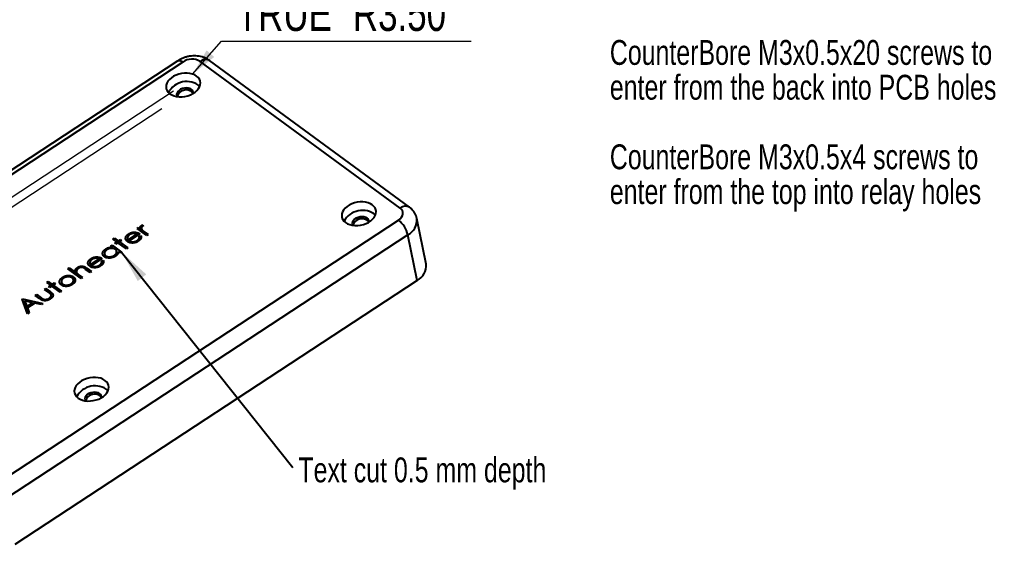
# Model space of a CAD drawing. Header units: millimetres. Extents: x 0 to 276, y 0 to 213.
# Drawn here: x 58 to 156.2, y 63 to 115.8 of the extents above; entities that cross this region are included whole.
import ezdxf

# ---------------------------------------------------------------- set-up
doc = ezdxf.new("R2010")
doc.units = ezdxf.units.MM
doc.styles.add('SLDTEXTSTYLE1', font='TXT', dxfattribs={"width": 0.75})
doc.dimstyles.new('SLDDIMSTYLE0', dxfattribs={"dimtxt": 3.5, "dimasz": 3.302, "dimexe": 0, "dimexo": 0.0625, "dimgap": 0.875, "dimtad": 1, "dimlfac": 2, "dimrnd": 1e-09, "dimzin": 4, "dimdsep": 46, "dimtxsty": 'SLDTEXTSTYLE1', "dimsah": 1, "dimcen": 0.09, "dimadec": 0, "dimazin": 1, "dimtfac": 1, "dimtmove": 0, "dimatfit": 0, "dimfxl": 1, "dimfrac": 2, "dimtolj": 1, "dimtzin": 12, "dimarcsym": 0})
doc.dimstyles.new('SLDDIMSTYLE3', dxfattribs={"dimtxt": 3.5, "dimasz": 3.302, "dimexe": 0, "dimexo": 0.0625, "dimgap": 0.875, "dimtad": 0, "dimtih": 1, "dimtoh": 1, "dimlfac": 2, "dimrnd": 1e-09, "dimzin": 4, "dimdsep": 46, "dimtxsty": 'SLDTEXTSTYLE1', "dimsah": 1, "dimcen": 0, "dimadec": 0, "dimazin": 1, "dimtfac": 1, "dimtofl": 0, "dimtmove": 0, "dimatfit": 3, "dimfxl": 1, "dimfrac": 2, "dimtolj": 1, "dimtzin": 12, "dimarcsym": 0})
doc.dimstyles.new('SLDDIMSTYLE4', dxfattribs={"dimtxt": 0.18, "dimasz": 3.302, "dimexe": 0, "dimexo": 0.0625, "dimgap": 0, "dimtad": 0, "dimtih": 1, "dimtoh": 1, "dimdec": 0, "dimrnd": 1e-09, "dimzin": 0, "dimdsep": 46, "dimtxsty": 'Standard', "dimsah": 1, "dimcen": 0.09, "dimadec": 0, "dimazin": 0, "dimtfac": 3.302, "dimtdec": 0, "dimtofl": 0, "dimtmove": 0, "dimatfit": 3, "dimfxl": 1, "dimfrac": 2, "dimtolj": 1, "dimtzin": 0, "dimarcsym": 0})

# ---------------------------------------------------------------- blocks, each defined once
blk = doc.blocks.new('SW_NOTE_0_3')
at = {"color": 0, "linetype": 'Continuous', "lineweight": 0, "char_height": 2.5, "attachment_point": 1, "style": 'SLDTEXTSTYLE1'}
for s, insert in [('CounterBore M3x0.5x20 screws to', (0, 3.223)), ('enter from the back into PCB holes', (0, -0.277)), ('CounterBore M3x0.5x4 screws to', (0, -7.277)), ('enter from the top into relay holes', (0, -10.777))]:
    blk.add_mtext(s, dxfattribs=dict(at, insert=insert))
blk = doc.blocks.new('_D_17')
at = {"color": 7, "linetype": 'Continuous', "lineweight": 0}
for p, q in [((75.405, 110.309), (78.301, 113.637)), ((78.301, 113.637), (103.412, 113.637))]:
    blk.add_line(p, q, dxfattribs=at)
at = {"color": 7, "linetype": 'Continuous', "lineweight": 18}
blk.add_solid([(75.405, 110.309), (77.575, 112.03), (76.809, 112.697)], dxfattribs=at)
at = {"color": 7, "linetype": 'Continuous', "lineweight": 18, "char_height": 3.5, "attachment_point": 1, "style": 'SLDTEXTSTYLE1'}
for s, insert in [('TRUE', (79.85, 118.149)), ('R3.50', (91.527, 118.149))]:
    blk.add_mtext(s, dxfattribs=dict(at, insert=insert))
blk = doc.blocks.new('_D_18')
at = {"color": 7, "linetype": 'Continuous', "lineweight": 0}
for p, q in [((50.064, 93.209), (46.648, 110.078)), ((73.479, 108.578), (47.616, 91.603)), ((72.308, 106.813), (47.795, 90.723)), ((50.242, 92.33), (50.064, 93.209)), ((50.242, 92.33), (51.185, 87.674))]:
    blk.add_line(p, q, dxfattribs=at)
at = {"color": 7, "linetype": 'Continuous', "lineweight": 18}
for points in [[(50.064, 93.209), (50.072, 95.731), (49.076, 95.529)], [(50.242, 92.33), (50.235, 89.808), (51.231, 90.01)]]:
    blk.add_solid(points, dxfattribs=at)
at = {"color": 7, "linetype": 'Continuous', "lineweight": 18, "insert": (50.628, 113.155), "char_height": 3.5, "attachment_point": 1, "rotation": 281.44912, "style": 'SLDTEXTSTYLE1'}
blk.add_mtext('2.40', dxfattribs=at)
blk = doc.blocks.new('SW_NOTE_0_7')
at = {"color": 0, "linetype": 'Continuous', "lineweight": 0, "insert": (0.54, 1.023), "char_height": 2.5, "attachment_point": 1, "style": 'SLDTEXTSTYLE1'}
blk.add_mtext('Text cut 0.5 mm depth', dxfattribs=at)

msp = doc.modelspace()

# ---------------------------------------------------------------- linework, layer by layer
at = {"color": 7, "linetype": 'Continuous', "lineweight": 25}
for p, q in [((73.9223, 111.6532), (33.4444, 85.0842)), ((74.4226, 111.5246), (33.9447, 84.9556)), ((96.2868, 96.825), (76.1605, 111.5893)), ((97.2118, 96.9165), (77.0854, 111.6808)), ((55.6193, 69.0556), (96.0972, 95.6246)), ((98.887, 91.19), (97.9589, 95.7722)), ((70.0803, 94.2417), (69.0133, 93.5413)), ((69.6431, 94.2769), (69.6181, 94.4003)), ((69.8272, 94.7763), (69.9737, 94.8724)), ((70.7851, 94.0736), (69.8272, 94.7763)), ((69.9737, 94.8724), (70.1147, 94.769)), ((70.0221, 94.6333), (69.9737, 94.8724)), ((70.1631, 94.5299), (70.1147, 94.769)), ((70.2819, 94.9074), (70.2478, 95.0757)), ((70.2523, 94.7808), (70.3275, 94.4093)), ((70.2834, 94.4417), (70.3141, 94.4758)), ((70.3641, 94.3824), (70.3071, 94.6642)), ((70.4082, 95.1354), (70.4296, 95.0078)), ((70.6097, 94.4059), (70.9316, 94.1698)), ((97.0569, 94.1403), (56.579, 67.5713)), ((67.3903, 93.714), (67.5368, 93.8101)), ((67.7768, 93.4304), (67.3903, 93.714)), ((67.5368, 93.8101), (67.9233, 93.5266)), ((67.5852, 93.571), (67.5368, 93.8101)), ((67.5676, 93.2931), (67.7768, 93.4304)), ((67.6852, 93.2068), (67.5676, 93.2931)), ((67.8945, 93.3442), (67.6852, 93.2068)), ((67.806, 93.2861), (67.7768, 93.4304)), ((68.7347, 92.7278), (67.8945, 93.3442)), ((67.9233, 93.5266), (68.1325, 93.6639)), ((67.9717, 93.2875), (67.9233, 93.5266)), ((68.2501, 93.5776), (68.0409, 93.4403)), ((68.0409, 93.4403), (68.8812, 92.8239)), ((68.0893, 93.2012), (68.0409, 93.4403)), ((68.1325, 93.6639), (68.2501, 93.5776)), ((68.1617, 93.5196), (68.1325, 93.6639)), ((68.685, 93.6715), (68.6617, 93.7864)), ((68.8542, 93.7688), (68.9246, 93.4214)), ((68.911, 93.6377), (69.8162, 94.2318)), ((68.9582, 93.4045), (68.911, 93.6377)), ((68.9826, 94.0591), (68.9493, 94.2234)), ((69.0499, 93.3603), (69.0133, 93.5413)), ((69.8281, 93.4357), (69.8013, 93.568)), ((69.8455, 94.0875), (69.8162, 94.2318)), ((70.0387, 94.0041), (70.2237, 94.0493)), ((70.1115, 93.6443), (70.0387, 94.0041)), ((70.244, 93.9489), (70.2237, 94.0493)), ((70.9316, 94.1698), (70.7851, 94.0736)), ((97.9849, 89.5581), (97.0569, 94.1403)), ((66.6834, 92.5483), (66.6498, 92.7141)), ((67.1491, 93.0184), (67.2956, 93.1146)), ((67.3264, 92.8884), (67.1491, 93.0184)), ((67.2956, 93.1146), (68.2535, 92.4119)), ((67.3674, 92.7602), (67.2956, 93.1146)), ((67.3522, 92.7608), (67.3264, 92.8884)), ((67.8272, 92.1534), (67.7609, 92.4804)), ((68.107, 92.3158), (67.9413, 92.4373)), ((68.2535, 92.4119), (68.107, 92.3158)), ((68.8812, 92.8239), (68.7347, 92.7278)), ((64.898, 91.1858), (64.8747, 91.3007)), ((65.124, 91.1519), (66.0292, 91.7461)), ((65.1956, 91.5734), (65.1623, 91.7377)), ((66.2933, 91.756), (65.2263, 91.0556)), ((65.8561, 91.7912), (65.8311, 91.9146)), ((66.0585, 91.6018), (66.0292, 91.7461)), ((66.2517, 91.5184), (66.4367, 91.5635)), ((66.3245, 91.1586), (66.2517, 91.5184)), ((66.457, 91.4632), (66.4367, 91.5635)), ((66.5397, 92.2235), (66.6059, 91.8967)), ((66.7023, 91.8487), (66.6643, 92.0363)), ((67.5514, 91.9395), (67.5243, 92.0734)), ((67.8026, 92.2745), (67.8732, 92.2227)), ((62.8501, 90.7339), (62.9965, 90.83)), ((64.1945, 89.7476), (62.8501, 90.7339)), ((62.9965, 90.83), (63.564, 90.4137)), ((63.045, 90.5909), (62.9965, 90.83)), ((63.6124, 90.1747), (63.564, 90.4137)), ((63.7187, 90.3964), (63.79, 90.0444)), ((63.8519, 90.6992), (63.82, 90.8566)), ((65.0942, 90.3382), (64.6436, 90.6687)), ((64.7514, 90.7932), (65.2406, 90.4343)), ((65.0672, 91.2831), (65.1376, 90.9357)), ((65.2406, 90.4343), (65.0942, 90.3382)), ((65.1712, 90.9188), (65.124, 91.1519)), ((65.2629, 90.8746), (65.2263, 91.0556)), ((66.0411, 90.95), (66.0143, 91.0823)), ((97.9849, 89.5581), (57.507, 62.9891)), ((60.7369, 89.3468), (60.8834, 89.4429)), ((61.1234, 89.0633), (60.7369, 89.3468)), ((60.8834, 89.4429), (61.2699, 89.1594)), ((60.9318, 89.2039), (60.8834, 89.4429)), ((62.0532, 89.2601), (62.0145, 89.4511)), ((62.2085, 89.3752), (62.2736, 89.0537)), ((62.344, 89.6993), (62.3103, 89.8657)), ((62.9501, 89.9047), (62.9212, 90.0473)), ((63.4759, 89.2868), (63.4088, 89.6181)), ((63.5366, 89.3549), (63.4253, 89.9048)), ((63.4536, 89.3972), (63.5366, 89.3549)), ((63.816, 90.0253), (63.7601, 90.3012)), ((63.9946, 90.0978), (64.3409, 89.8438)), ((64.3409, 89.8438), (64.1945, 89.7476)), ((60.4957, 88.6513), (60.6422, 88.7474)), ((60.94, 88.3254), (60.4957, 88.6513)), ((60.6422, 88.7474), (61.1085, 88.4053)), ((60.6906, 88.5083), (60.6422, 88.7474)), ((60.9142, 88.9259), (61.1234, 89.0633)), ((61.0318, 88.8396), (60.9142, 88.9259)), ((61.241, 88.977), (61.0318, 88.8396)), ((61.2199, 87.8554), (61.1085, 88.4053)), ((61.1526, 88.919), (61.1234, 89.0633)), ((62.0813, 88.3606), (61.241, 88.977)), ((61.2699, 89.1594), (61.4791, 89.2967)), ((61.3183, 88.9203), (61.2699, 89.1594)), ((61.5967, 89.2104), (61.3875, 89.0731)), ((61.3875, 89.0731), (62.2278, 88.4567)), ((61.4359, 88.834), (61.3875, 89.0731)), ((61.4791, 89.2967), (61.5967, 89.2104)), ((61.5083, 89.1524), (61.4791, 89.2967)), ((62.2278, 88.4567), (62.0813, 88.3606)), ((62.3759, 89.0033), (62.3381, 89.1901)), ((63.2107, 89.0902), (63.1835, 89.2242)), ((58.2598, 87.6742), (58.2807, 87.6879)), ((58.7964, 86.2045), (58.2598, 87.6742)), ((58.2807, 87.6879), (60.3447, 87.2207)), ((58.313, 87.5284), (58.2807, 87.6879)), ((58.6355, 86.9427), (58.5241, 87.4925)), ((58.5241, 87.4925), (58.7293, 86.9312)), ((59.3125, 87.314), (58.5241, 87.4925)), ((59.5751, 88.047), (59.7216, 88.1431)), ((60.0328, 87.7113), (59.5751, 88.047)), ((59.7216, 88.1431), (60.1659, 87.8172)), ((59.77, 87.9041), (59.7216, 88.1431)), ((60.4433, 87.5188), (60.4131, 87.6682)), ((60.9953, 87.6352), (60.968, 87.77)), ((61.226, 87.8014), (61.1681, 88.087)), ((61.2142, 87.8596), (61.2199, 87.8554)), ((58.4613, 87.1224), (58.6057, 87.0897)), ((58.6355, 86.9427), (58.8407, 86.3814)), ((58.7293, 86.9312), (59.3125, 87.314)), ((58.8407, 86.3814), (58.7293, 86.9312)), ((59.5241, 87.2661), (58.7843, 86.7805)), ((58.7843, 86.7805), (58.9563, 86.3094)), ((58.8887, 86.265), (58.7843, 86.7805)), ((58.8407, 86.3814), (58.8623, 86.3955)), ((59.3459, 87.1491), (59.3125, 87.314)), ((60.1855, 87.1162), (59.5241, 87.2661)), ((60.3447, 87.2207), (60.1855, 87.1162)), ((58.9563, 86.3094), (58.7964, 86.2045))]:
    msp.add_line(p, q, dxfattribs=at)
at = {"color": 8, "linetype": 'Continuous', "lineweight": 25}
for p, q in [((70.6581, 94.1668), (70.6097, 94.4059)), ((64.7999, 90.5541), (64.7514, 90.7932)), ((64.043, 89.8588), (63.9946, 90.0978)), ((60.21, 87.5992), (60.1659, 87.8172))]:
    msp.add_line(p, q, dxfattribs=at)
at = {"color": 8, "linetype": 'Continuous', "lineweight": 25, "flags": 128}
msp.add_lwpolyline([(73.9223, 111.6532), (73.9296, 111.6577), (74.0238, 111.6856), (74.1405, 111.6722), (74.2752, 111.6178), (74.4226, 111.5246)], dxfattribs=at)
at = {"color": 7, "linetype": 'Continuous', "lineweight": 25, "flags": 128}
for points in [[(75.8075, 110.1067), (75.6108, 110.2255), (75.3825, 110.3169), (75.1291, 110.3784), (74.8574, 110.4083), (74.5748, 110.4058), (74.289, 110.371), (74.0078, 110.3049), (73.7389, 110.2092), (73.4897, 110.0865), (73.2668, 109.9403), (73.0765, 109.7744), (72.9238, 109.5934), (72.813, 109.4023), (72.7471, 109.2062), (72.7279, 109.0105), (72.7558, 108.8206), (72.8302, 108.6416), (72.949, 108.4784), (73.109, 108.3355), (73.3058, 108.2167), (73.534, 108.1253), (73.7874, 108.0638), (74.0592, 108.0339), (74.3418, 108.0364), (74.6276, 108.0712), (74.9087, 108.1373), (75.1776, 108.233), (75.4269, 108.3557), (75.6497, 108.502), (75.8401, 108.6678), (75.9927, 108.8488), (76.1035, 109.0399), (76.1694, 109.236), (76.1887, 109.4317), (76.1607, 109.6216), (76.0863, 109.8006), (75.9675, 109.9638), (75.8075, 110.1067)], [(75.2918, 108.7715), (75.1468, 108.8514), (74.9721, 108.9017), (74.7779, 108.9194), (74.5755, 108.9035), (74.3767, 108.8549), (74.1929, 108.7765), (74.0349, 108.6728), (73.9119, 108.5498), (73.831, 108.4147), (73.7969, 108.2754), (73.8115, 108.1399), (73.849, 108.054)], [(75.4752, 108.3967), (75.4433, 108.4466), (75.3364, 108.5515)], [(93.4742, 97.1469), (93.2774, 97.2656), (93.0492, 97.357), (92.7958, 97.4185), (92.524, 97.4484), (92.2414, 97.4459), (91.9556, 97.4112), (91.6745, 97.345), (91.4056, 97.2493), (91.1563, 97.1266), (90.9335, 96.9804), (90.7431, 96.8145), (90.5905, 96.6335), (90.4797, 96.4424), (90.4137, 96.2463), (90.3945, 96.0506), (90.4225, 95.8607), (90.4969, 95.6817), (90.6157, 95.5185), (90.7756, 95.3756), (90.9724, 95.2568), (91.2006, 95.1654), (91.4541, 95.104), (91.7258, 95.074), (92.0084, 95.0765), (92.2942, 95.1113), (92.5754, 95.1774), (92.8442, 95.2731), (93.0935, 95.3958), (93.3164, 95.5421), (93.5067, 95.708), (93.6594, 95.8889), (93.7701, 96.0801), (93.8361, 96.2761), (93.8553, 96.4718), (93.8273, 96.6617), (93.753, 96.8407), (93.6341, 97.0039), (93.4742, 97.1469)], [(96.0972, 95.6246), (96.2703, 95.7589), (96.4071, 95.9099), (96.5022, 96.0717), (96.5519, 96.2382), (96.5545, 96.4029), (96.5097, 96.5596), (96.4193, 96.7021), (96.2868, 96.825)], [(92.9584, 95.8116), (92.8134, 95.8915), (92.6388, 95.9418), (92.4446, 95.9595), (92.2422, 95.9436), (92.0433, 95.895), (91.8595, 95.8166), (91.7015, 95.7129), (91.5785, 95.5899), (91.4976, 95.4549), (91.4635, 95.3155), (91.4782, 95.18), (91.5157, 95.0942)], [(93.1418, 95.4368), (93.1099, 95.4867), (93.003, 95.5917)], [(66.583, 79.4959), (66.3862, 79.6147), (66.158, 79.7061), (65.9045, 79.7676), (65.6328, 79.7975), (65.3502, 79.795), (65.0644, 79.7603), (64.7832, 79.6941), (64.5144, 79.5984), (64.2651, 79.4757), (64.0422, 79.3295), (63.8519, 79.1636), (63.6993, 78.9826), (63.5885, 78.7915), (63.5225, 78.5954), (63.5033, 78.3997), (63.5313, 78.2098), (63.6057, 78.0308), (63.7245, 77.8676), (63.8844, 77.7247), (64.0812, 77.6059), (64.3094, 77.5145), (64.5629, 77.453), (64.8346, 77.4231), (65.1172, 77.4256), (65.403, 77.4604), (65.6842, 77.5265), (65.953, 77.6222), (66.2023, 77.7449), (66.4251, 77.8912), (66.6155, 78.057), (66.7681, 78.238), (66.8789, 78.4292), (66.9449, 78.6252), (66.9641, 78.8209), (66.9361, 79.0108), (66.8617, 79.1898), (66.7429, 79.353), (66.583, 79.4959)], [(66.0672, 78.1607), (65.9222, 78.2406), (65.7475, 78.2909), (65.5534, 78.3086), (65.351, 78.2927), (65.1521, 78.2441), (64.9683, 78.1657), (64.8103, 78.062), (64.6873, 77.939), (64.6064, 77.804), (64.5723, 77.6646), (64.587, 77.5291), (64.6244, 77.4433)], [(66.2506, 77.7859), (66.2187, 77.8358), (66.1118, 77.9407)]]:
    msp.add_lwpolyline(points, dxfattribs=at)
at = {"color": 7, "linetype": 'Continuous', "lineweight": 25}
for centre, radius, start, end in [((75.3429, 110.1789), 1.6303, 59.900976, 124.365644), ((74.8178, 107.4457), 2.1123, 51.621527, 151.276731), ((74.7778, 107.7287), 0.9945, 55.832908, 160.173449), ((74.7542, 107.7597), 0.962, 41.461646, 161.436602), ((75.0698, 108.4308), 0.4067, 353.258767, 56.904327), ((92.4845, 94.4858), 2.1123, 51.621509, 151.276731), ((92.4445, 94.7688), 0.9945, 55.832908, 160.173449), ((92.4209, 94.7999), 0.962, 41.461435, 161.436813), ((92.7364, 95.4709), 0.4066, 353.258086, 56.905008), ((94.3783, 93.4608), 2.7634, 14.234162, 51.536517), ((97.2518, 91.0286), 1.6431, 296.498164, 5.638416), ((65.5933, 76.8349), 2.1123, 51.621596, 151.276666), ((65.5533, 77.1179), 0.9945, 55.832811, 160.173513), ((65.5297, 77.1489), 0.962, 41.461622, 161.436626), ((65.8452, 77.82), 0.4067, 353.258704, 56.904937)]:
    msp.add_arc(centre, radius, start, end, dxfattribs=at)
at = {"color": 8, "linetype": 'Continuous', "lineweight": 25}
for centre, radius, start, end in [((76.688, 110.9766), 0.8086, 60.564547, 130.728057), ((96.8143, 96.2125), 0.8083, 60.492916, 130.735374), ((96.3237, 95.6109), 1.6432, 296.499278, 5.627661)]:
    msp.add_arc(centre, radius, start, end, dxfattribs=at)
at = {"color": 7, "linetype": 'Continuous', "lineweight": 25}
for points, knots in [([(77.0854, 111.6808), (77.0235, 111.7233), (76.8819, 111.8205), (76.637, 111.9407), (76.3535, 112.0412), (76.0505, 112.1088), (75.733, 112.1425), (75.407, 112.1412), (75.0788, 112.1045), (74.7536, 112.033), (74.4371, 111.9263), (74.1578, 111.7989), (73.9933, 111.6971), (73.9223, 111.6532)], [0, 0, 0, 0, 0.0694736, 0.1589775, 0.2502305, 0.3437049, 0.4388265, 0.5349154, 0.6314953, 0.7285754, 0.826373, 0.9251167, 1, 1, 1, 1]), ([(97.9575, 95.7714), (97.9565, 95.7788), (97.9438, 95.8776), (97.8798, 96.0596), (97.7663, 96.3088), (97.6134, 96.5355), (97.4306, 96.7426), (97.2856, 96.8579), (97.2118, 96.9165)], [0, 0, 0, 0, 0.015881, 0.2138253, 0.4092004, 0.6034942, 0.7984324, 1, 1, 1, 1]), ([(68.9493, 94.2234), (68.9743, 94.2391), (69.0233, 94.2699), (69.1024, 94.309), (69.1833, 94.3417), (69.2663, 94.3675), (69.3516, 94.3865), (69.4391, 94.398), (69.5286, 94.4035), (69.5879, 94.4014), (69.6181, 94.4003)], [0, 0, 0, 0, 0.1320402, 0.2590328, 0.3818798, 0.5022584, 0.6227522, 0.7447426, 0.8701089, 1, 1, 1, 1]), ([(69.8162, 94.2318), (69.7953, 94.2398), (69.7549, 94.255), (69.6918, 94.2713), (69.6308, 94.2828), (69.57, 94.2875), (69.5088, 94.2867), (69.4462, 94.2803), (69.3818, 94.2689), (69.3165, 94.2522), (69.2513, 94.2316), (69.189, 94.2056), (69.129, 94.1764), (69.0927, 94.1536), (69.0745, 94.1421)], [0, 0, 0, 0, 0.0962297, 0.1852112, 0.2672255, 0.344117, 0.4196578, 0.4969452, 0.5766839, 0.6603047, 0.7454142, 0.8300588, 0.9144835, 1, 1, 1, 1]), ([(69.6181, 94.4003), (69.6397, 94.3988), (69.6828, 94.3958), (69.7454, 94.3857), (69.8062, 94.3722), (69.8649, 94.354), (69.922, 94.3322), (69.9772, 94.3062), (70.0302, 94.2759), (70.0634, 94.2532), (70.0803, 94.2417)], [0, 0, 0, 0, 0.11852184, 0.23625476, 0.35617443, 0.47724965, 0.60153987, 0.72961838, 0.86215827, 1, 1, 1, 1]), ([(70.1147, 94.769), (70.1124, 94.7857), (70.1079, 94.8177), (70.1091, 94.8646), (70.1168, 94.908), (70.1315, 94.9479), (70.1525, 94.9845), (70.1781, 95.0182), (70.21, 95.0489), (70.2352, 95.0668), (70.2478, 95.0757)], [0, 0, 0, 0, 0.1600778, 0.3061475, 0.4384168, 0.5613209, 0.6761098, 0.7860891, 0.8928295, 1, 1, 1, 1]), ([(70.2478, 95.0757), (70.2585, 95.0821), (70.2802, 95.0951), (70.3184, 95.1111), (70.3613, 95.1251), (70.3921, 95.1319), (70.4082, 95.1354)], [0, 0, 0, 0, 0.22529993, 0.46122268, 0.72029577, 1, 1, 1, 1]), ([(70.3377, 94.9712), (70.3264, 94.963), (70.3037, 94.9463), (70.2788, 94.9157), (70.2605, 94.8814), (70.2519, 94.8503), (70.2483, 94.8238), (70.2485, 94.8028), (70.2519, 94.7813), (70.2574, 94.759), (70.2659, 94.7361), (70.2769, 94.7125), (70.2906, 94.6884), (70.3015, 94.6724), (70.3071, 94.6642)], [0, 0, 0, 0, 0.0946607, 0.1913557, 0.295949, 0.4103854, 0.4719956, 0.5364826, 0.6031679, 0.674158, 0.7493631, 0.8283046, 0.9120507, 1, 1, 1, 1]), ([(70.3071, 94.6642), (70.3125, 94.6572), (70.3244, 94.6417), (70.3479, 94.6179), (70.3765, 94.5903), (70.4117, 94.5599), (70.4523, 94.5258), (70.4995, 94.4888), (70.5521, 94.4482), (70.5899, 94.4204), (70.6097, 94.4059)], [0, 0, 0, 0, 0.0708549, 0.1569381, 0.2586004, 0.3758909, 0.5081662, 0.6562378, 0.8201768, 1, 1, 1, 1]), ([(70.4296, 95.0078), (70.4201, 95.0051), (70.4019, 94.9998), (70.3767, 94.9911), (70.3553, 94.9817), (70.3433, 94.9746), (70.3377, 94.9712)], [0, 0, 0, 0, 0.2951388, 0.5602299, 0.7949834, 1, 1, 1, 1]), ([(68.6617, 93.7864), (68.6623, 93.8066), (68.6635, 93.8461), (68.676, 93.9053), (68.6986, 93.9629), (68.7298, 94.0188), (68.7713, 94.0729), (68.8209, 94.1255), (68.8808, 94.176), (68.9261, 94.2074), (68.9493, 94.2234)], [0, 0, 0, 0, 0.1288353, 0.2535893, 0.3746433, 0.49534, 0.6163248, 0.7397593, 0.8668423, 1, 1, 1, 1]), ([(68.8442, 93.4617), (68.83, 93.4728), (68.8018, 93.4949), (68.7648, 93.5306), (68.7338, 93.5685), (68.708, 93.6083), (68.6879, 93.65), (68.6732, 93.6937), (68.6643, 93.7393), (68.6626, 93.7706), (68.6617, 93.7864)], [0, 0, 0, 0, 0.1280448, 0.2537679, 0.3774284, 0.5005508, 0.6232959, 0.7465783, 0.8723475, 1, 1, 1, 1]), ([(68.8435, 93.4607), (68.8489, 93.4734), (68.8601, 93.4996), (68.8878, 93.521), (68.9022, 93.532)], [0, 0, 0, 0, 0.48145084, 1, 1, 1, 1]), ([(69.9372, 93.4937), (69.9139, 93.479), (69.8684, 93.4503), (69.7961, 93.4129), (69.723, 93.3813), (69.6491, 93.3557), (69.5741, 93.3363), (69.4982, 93.323), (69.4214, 93.3153), (69.3448, 93.3144), (69.2697, 93.3181), (69.1974, 93.3258), (69.1291, 93.3383), (69.064, 93.3543), (69.0032, 93.3749), (68.9459, 93.3994), (68.8927, 93.4285), (68.8605, 93.4506), (68.8442, 93.4617)], [0, 0, 0, 0, 0.0715766, 0.1396253, 0.2047909, 0.2681274, 0.3298044, 0.3912903, 0.4534207, 0.5165371, 0.5796149, 0.6411008, 0.7012742, 0.7609221, 0.8199368, 0.878923, 0.9389845, 1, 1, 1, 1]), ([(68.857, 93.8745), (68.8549, 93.8652), (68.8505, 93.8465), (68.8492, 93.8182), (68.8503, 93.7894), (68.8556, 93.76), (68.8645, 93.7301), (68.8763, 93.6996), (68.8918, 93.6685), (68.9045, 93.6481), (68.911, 93.6377)], [0, 0, 0, 0, 0.1099838, 0.2225805, 0.3384999, 0.4587086, 0.5855353, 0.7175177, 0.8546668, 1, 1, 1, 1]), ([(69.0745, 94.1421), (69.0601, 94.1323), (69.0317, 94.113), (68.9934, 94.0819), (68.9596, 94.0498), (68.9295, 94.0168), (68.9052, 93.9825), (68.8839, 93.9475), (68.8681, 93.9114), (68.8607, 93.8869), (68.857, 93.8745)], [0, 0, 0, 0, 0.1310875, 0.2591325, 0.3841487, 0.5069086, 0.6291107, 0.7506776, 0.8740432, 1, 1, 1, 1]), ([(69.0133, 93.5413), (69.0266, 93.5325), (69.0528, 93.5152), (69.0957, 93.4929), (69.1407, 93.4743), (69.1879, 93.4599), (69.2369, 93.4491), (69.2878, 93.4417), (69.341, 93.4386), (69.3955, 93.4386), (69.4504, 93.4429), (69.5045, 93.45), (69.5574, 93.461), (69.609, 93.4753), (69.6593, 93.4932), (69.7081, 93.5149), (69.7561, 93.5395), (69.7861, 93.5584), (69.8013, 93.568)], [0, 0, 0, 0, 0.06840035, 0.13450652, 0.1984367, 0.26081346, 0.32210344, 0.38332553, 0.44495559, 0.50771491, 0.5701565, 0.63112293, 0.69128781, 0.75088784, 0.81100601, 0.87230148, 0.93498914, 1, 1, 1, 1]), ([(69.8013, 93.568), (69.8157, 93.5778), (69.8442, 93.5971), (69.8831, 93.6288), (69.9187, 93.6619), (69.9506, 93.6964), (69.9785, 93.7312), (70.0011, 93.7659), (70.0197, 93.7998), (70.0333, 93.834), (70.0421, 93.8704), (70.0446, 93.9106), (70.0449, 93.956), (70.0408, 93.9874), (70.0387, 94.0041)], [0, 0, 0, 0, 0.0825803, 0.1638551, 0.2462261, 0.3282812, 0.4085772, 0.4857051, 0.5596472, 0.6307363, 0.705763, 0.7920952, 0.8898124, 1, 1, 1, 1]), ([(70.2237, 94.0493), (70.2281, 94.0316), (70.2366, 93.9973), (70.2415, 93.9456), (70.2405, 93.8957), (70.2319, 93.8473), (70.2167, 93.8002), (70.1955, 93.7541), (70.1687, 93.7087), (70.1361, 93.664), (70.0966, 93.6202), (70.0502, 93.5771), (69.9971, 93.5344), (69.9575, 93.5075), (69.9372, 93.4937)], [0, 0, 0, 0, 0.0933645, 0.1816503, 0.2658589, 0.3459889, 0.4242295, 0.5019318, 0.5800162, 0.6584631, 0.7386873, 0.8219044, 0.908806, 1, 1, 1, 1]), ([(66.5166, 91.9412), (66.5005, 91.9538), (66.4687, 91.9787), (66.4289, 92.0198), (66.3967, 92.0635), (66.3724, 92.1097), (66.3554, 92.1582), (66.3467, 92.2092), (66.3446, 92.2625), (66.3511, 92.3176), (66.364, 92.3729), (66.384, 92.4272), (66.411, 92.4797), (66.4451, 92.5304), (66.4856, 92.5794), (66.5335, 92.6265), (66.5884, 92.6717), (66.6291, 92.6998), (66.6498, 92.7141)], [0, 0, 0, 0, 0.0637815, 0.1260925, 0.1869244, 0.2476009, 0.3080369, 0.3693493, 0.4322575, 0.4970221, 0.5618492, 0.6248895, 0.6869963, 0.7480514, 0.8095616, 0.8716168, 0.9348787, 1, 1, 1, 1]), ([(66.7694, 92.629), (66.7486, 92.6145), (66.7076, 92.5859), (66.6549, 92.5383), (66.6113, 92.4878), (66.5763, 92.4351), (66.5508, 92.3808), (66.5365, 92.326), (66.5319, 92.2712), (66.5396, 92.2175), (66.5552, 92.1656), (66.5823, 92.1178), (66.6172, 92.0737), (66.6486, 92.0488), (66.6643, 92.0363)], [0, 0, 0, 0, 0.0859245, 0.1696013, 0.2524872, 0.33626, 0.4195239, 0.5020591, 0.5848016, 0.6696328, 0.7541735, 0.8366507, 0.9180059, 1, 1, 1, 1]), ([(66.6498, 92.7141), (66.6747, 92.7296), (66.7235, 92.7602), (66.8022, 92.7996), (66.8831, 92.8322), (66.9663, 92.8586), (67.0523, 92.8779), (67.1413, 92.889), (67.2336, 92.8933), (67.2949, 92.8901), (67.3264, 92.8884)], [0, 0, 0, 0, 0.1298495, 0.2546288, 0.3765383, 0.4957674, 0.6152983, 0.738131, 0.8652094, 1, 1, 1, 1]), ([(67.6302, 92.6656), (67.6165, 92.675), (67.5896, 92.6935), (67.5446, 92.7172), (67.4973, 92.737), (67.4472, 92.7528), (67.3942, 92.7641), (67.3387, 92.7716), (67.2804, 92.7748), (67.2204, 92.7743), (67.1595, 92.7695), (67.0994, 92.7611), (67.0405, 92.7487), (66.9833, 92.7322), (66.9271, 92.7125), (66.8728, 92.6882), (66.8194, 92.6609), (66.7862, 92.6398), (66.7694, 92.629)], [0, 0, 0, 0, 0.0656289, 0.1291785, 0.1912045, 0.2518941, 0.3124842, 0.3734667, 0.4351192, 0.4984087, 0.5617578, 0.6241942, 0.6851039, 0.7461157, 0.8076259, 0.8699763, 0.9339559, 1, 1, 1, 1]), ([(67.5243, 92.0734), (67.5449, 92.0878), (67.5857, 92.1163), (67.6383, 92.1641), (67.6833, 92.2152), (67.7193, 92.2691), (67.7463, 92.3241), (67.7629, 92.3789), (67.7677, 92.4326), (67.7619, 92.4849), (67.7451, 92.535), (67.7173, 92.5822), (67.6794, 92.6264), (67.6468, 92.6523), (67.6302, 92.6656)], [0, 0, 0, 0, 0.0847904, 0.1682108, 0.2525026, 0.3381782, 0.4230292, 0.5054709, 0.5863725, 0.6673211, 0.7486731, 0.8304764, 0.913468, 1, 1, 1, 1]), ([(67.9413, 92.4373), (67.9398, 92.4155), (67.9369, 92.3728), (67.9212, 92.3096), (67.8962, 92.249), (67.8616, 92.1909), (67.8179, 92.1355), (67.7656, 92.0824), (67.7058, 92.0309), (67.66, 91.9996), (67.6367, 91.9837)], [0, 0, 0, 0, 0.13428692, 0.26206262, 0.38575378, 0.50663815, 0.62676354, 0.74816643, 0.87238107, 1, 1, 1, 1]), ([(64.8747, 91.3007), (64.8753, 91.3208), (64.8765, 91.3604), (64.889, 91.4196), (64.9116, 91.4772), (64.9428, 91.5331), (64.9843, 91.5871), (65.0339, 91.6397), (65.0938, 91.6903), (65.1391, 91.7217), (65.1623, 91.7377)], [0, 0, 0, 0, 0.12883525, 0.25358933, 0.37464326, 0.49534004, 0.61632477, 0.73975934, 0.86684232, 1, 1, 1, 1]), ([(65.0572, 90.976), (65.043, 90.9871), (65.0148, 91.0091), (64.9778, 91.0449), (64.9468, 91.0828), (64.921, 91.1226), (64.9009, 91.1643), (64.8862, 91.208), (64.8773, 91.2536), (64.8756, 91.2849), (64.8747, 91.3007)], [0, 0, 0, 0, 0.1280448, 0.2537679, 0.3774284, 0.5005508, 0.6232959, 0.7465783, 0.8723475, 1, 1, 1, 1]), ([(65.07, 91.3888), (65.0679, 91.3795), (65.0635, 91.3608), (65.0622, 91.3325), (65.0633, 91.3037), (65.0686, 91.2743), (65.0775, 91.2444), (65.0893, 91.2139), (65.1048, 91.1828), (65.1175, 91.1624), (65.124, 91.1519)], [0, 0, 0, 0, 0.1099838, 0.2225805, 0.3384999, 0.4587086, 0.5855353, 0.7175177, 0.8546668, 1, 1, 1, 1]), ([(65.2875, 91.6563), (65.2731, 91.6466), (65.2447, 91.6273), (65.2064, 91.5962), (65.1726, 91.564), (65.1425, 91.5311), (65.1182, 91.4968), (65.0969, 91.4618), (65.0811, 91.4256), (65.0737, 91.4011), (65.07, 91.3888)], [0, 0, 0, 0, 0.13108753, 0.25913249, 0.38414874, 0.50690865, 0.62911066, 0.75067758, 0.87404321, 1, 1, 1, 1]), ([(65.1623, 91.7377), (65.1873, 91.7534), (65.2363, 91.7841), (65.3154, 91.8233), (65.3963, 91.856), (65.4793, 91.8818), (65.5646, 91.9008), (65.6521, 91.9123), (65.7416, 91.9178), (65.8009, 91.9157), (65.8311, 91.9146)], [0, 0, 0, 0, 0.1320402, 0.2590328, 0.3818798, 0.5022584, 0.6227522, 0.7447426, 0.8701089, 1, 1, 1, 1]), ([(66.0292, 91.7461), (66.0083, 91.7541), (65.9679, 91.7693), (65.9048, 91.7856), (65.8438, 91.7971), (65.783, 91.8018), (65.7218, 91.8009), (65.6592, 91.7946), (65.5948, 91.7832), (65.5295, 91.7665), (65.4643, 91.7459), (65.402, 91.7199), (65.342, 91.6907), (65.3057, 91.6679), (65.2875, 91.6563)], [0, 0, 0, 0, 0.0962297, 0.1852112, 0.2672255, 0.344117, 0.4196578, 0.4969452, 0.5766839, 0.6603047, 0.7454142, 0.8300588, 0.9144835, 1, 1, 1, 1]), ([(65.8311, 91.9146), (65.8527, 91.9131), (65.8958, 91.9101), (65.9584, 91.9), (66.0192, 91.8865), (66.0779, 91.8683), (66.135, 91.8465), (66.1902, 91.8205), (66.2432, 91.7901), (66.2764, 91.7675), (66.2933, 91.756)], [0, 0, 0, 0, 0.1185218, 0.2362548, 0.3561744, 0.4772497, 0.6015399, 0.7296184, 0.8621583, 1, 1, 1, 1]), ([(66.0143, 91.0823), (66.0287, 91.092), (66.0572, 91.1114), (66.0961, 91.1431), (66.1317, 91.1762), (66.1636, 91.2106), (66.1915, 91.2455), (66.2141, 91.2802), (66.2327, 91.3141), (66.2463, 91.3483), (66.2551, 91.3847), (66.2576, 91.4249), (66.2579, 91.4703), (66.2538, 91.5017), (66.2517, 91.5184)], [0, 0, 0, 0, 0.0825803, 0.1638551, 0.2462261, 0.3282812, 0.4085772, 0.4857051, 0.5596472, 0.6307363, 0.705763, 0.7920952, 0.8898124, 1, 1, 1, 1]), ([(66.4367, 91.5635), (66.4411, 91.5459), (66.4496, 91.5116), (66.4545, 91.4598), (66.4535, 91.41), (66.4449, 91.3616), (66.4297, 91.3145), (66.4085, 91.2684), (66.3817, 91.223), (66.3491, 91.1783), (66.3096, 91.1345), (66.2632, 91.0914), (66.2101, 91.0487), (66.1705, 91.0218), (66.1502, 91.008)], [0, 0, 0, 0, 0.0933645, 0.1816503, 0.2658589, 0.3459889, 0.4242295, 0.5019318, 0.5800162, 0.6584631, 0.7386873, 0.8219044, 0.908806, 1, 1, 1, 1]), ([(67.6367, 91.9837), (67.6152, 91.9702), (67.5728, 91.9436), (67.5046, 91.9087), (67.4346, 91.8784), (67.3623, 91.8528), (67.2877, 91.8326), (67.2111, 91.8172), (67.1322, 91.8065), (67.052, 91.8011), (66.9726, 91.8001), (66.896, 91.8046), (66.823, 91.8143), (66.7536, 91.8291), (66.6881, 91.8492), (66.6268, 91.8748), (66.5688, 91.9052), (66.5341, 91.9291), (66.5166, 91.9412)], [0, 0, 0, 0, 0.0646273, 0.1274478, 0.1890254, 0.2499582, 0.3107034, 0.3720845, 0.4347017, 0.4993454, 0.5639683, 0.6265194, 0.6880742, 0.7492654, 0.8103092, 0.8718867, 0.9350386, 1, 1, 1, 1]), ([(66.539, 91.9355), (66.547, 91.9605), (66.5557, 91.9872), (66.5811, 92.0088), (66.5829, 92.0102)], [0, 0, 0, 0, 0.9307223, 1, 1, 1, 1]), ([(66.6643, 92.0363), (66.6815, 92.0249), (66.7159, 92.0022), (66.7766, 91.9748), (66.845, 91.9544), (66.9188, 91.9399), (66.9965, 91.932), (67.0761, 91.9314), (67.1563, 91.9385), (67.2364, 91.953), (67.3147, 91.9736), (67.3893, 92.001), (67.4601, 92.0338), (67.5029, 92.0602), (67.5243, 92.0734)], [0, 0, 0, 0, 0.0815962, 0.1628726, 0.2456513, 0.3309819, 0.4164303, 0.4998371, 0.5829991, 0.6671158, 0.751277, 0.8333412, 0.9162495, 1, 1, 1, 1]), ([(63.564, 90.4137), (63.564, 90.4356), (63.5639, 90.4782), (63.5747, 90.5414), (63.5935, 90.6017), (63.6218, 90.6589), (63.6583, 90.7131), (63.7033, 90.7644), (63.7571, 90.8128), (63.7989, 90.8419), (63.82, 90.8566)], [0, 0, 0, 0, 0.140715, 0.2735446, 0.4007014, 0.5225645, 0.6415364, 0.7593837, 0.8784119, 1, 1, 1, 1]), ([(63.9118, 90.7534), (63.9002, 90.7455), (63.8773, 90.73), (63.8462, 90.7047), (63.8185, 90.6784), (63.7935, 90.6511), (63.7727, 90.6227), (63.7541, 90.5933), (63.7396, 90.5629), (63.7279, 90.5316), (63.7199, 90.5003), (63.7148, 90.4694), (63.7137, 90.4394), (63.7157, 90.4101), (63.7216, 90.3817), (63.7308, 90.3539), (63.7433, 90.3269), (63.7545, 90.3098), (63.7601, 90.3012)], [0, 0, 0, 0, 0.06402, 0.1266939, 0.1890844, 0.2503626, 0.3125165, 0.3742426, 0.4378502, 0.5026573, 0.5677454, 0.6305759, 0.6927721, 0.7542675, 0.8151206, 0.8760514, 0.9379818, 1, 1, 1, 1]), ([(63.82, 90.8566), (63.8427, 90.8706), (63.8872, 90.898), (63.9602, 90.9319), (64.0364, 90.9578), (64.1145, 90.9764), (64.1929, 90.9869), (64.27, 90.99), (64.3447, 90.9844), (64.4052, 90.9734), (64.4533, 90.9599), (64.491, 90.946), (64.5304, 90.9288), (64.5718, 90.9086), (64.6142, 90.8843), (64.6587, 90.8571), (64.7053, 90.8268), (64.7357, 90.8046), (64.7514, 90.7932)], [0, 0, 0, 0, 0.0772235, 0.151145, 0.223439, 0.2958135, 0.3672315, 0.4368309, 0.5067287, 0.5778914, 0.6159369, 0.6580704, 0.7037953, 0.7540962, 0.8089919, 0.8679218, 0.9317063, 1, 1, 1, 1]), ([(64.4086, 90.8174), (64.3884, 90.8248), (64.3496, 90.8391), (64.287, 90.8519), (64.2242, 90.8567), (64.1609, 90.8526), (64.0974, 90.8404), (64.0345, 90.8192), (63.9711, 90.7904), (63.9322, 90.7661), (63.9118, 90.7534)], [0, 0, 0, 0, 0.13626221, 0.26196331, 0.3796511, 0.49439651, 0.60988778, 0.73063394, 0.85920757, 1, 1, 1, 1]), ([(64.6436, 90.6687), (64.6304, 90.6782), (64.6053, 90.6964), (64.5691, 90.7222), (64.5354, 90.7452), (64.5044, 90.7651), (64.4767, 90.7825), (64.4516, 90.7968), (64.4294, 90.8083), (64.4151, 90.8146), (64.4086, 90.8174)], [0, 0, 0, 0, 0.1788666, 0.3421413, 0.489871, 0.6233121, 0.7400556, 0.841468, 0.9289011, 1, 1, 1, 1]), ([(65.0565, 90.975), (65.0619, 90.9876), (65.0731, 91.0139), (65.1008, 91.0352), (65.1152, 91.0463)], [0, 0, 0, 0, 0.48148077, 1, 1, 1, 1]), ([(66.1502, 91.008), (66.1269, 90.9933), (66.0814, 90.9646), (66.0091, 90.9271), (65.936, 90.8956), (65.8621, 90.87), (65.7871, 90.8506), (65.7112, 90.8372), (65.6344, 90.8296), (65.5578, 90.8287), (65.4827, 90.8324), (65.4104, 90.8401), (65.3421, 90.8526), (65.277, 90.8686), (65.2162, 90.8892), (65.1589, 90.9137), (65.1057, 90.9428), (65.0735, 90.9649), (65.0572, 90.976)], [0, 0, 0, 0, 0.0715766, 0.1396253, 0.2047909, 0.2681274, 0.3298044, 0.3912903, 0.4534207, 0.5165371, 0.5796149, 0.6411008, 0.7012742, 0.7609221, 0.8199368, 0.878923, 0.9389845, 1, 1, 1, 1]), ([(65.2263, 91.0556), (65.2396, 91.0468), (65.2658, 91.0295), (65.3087, 91.0072), (65.3537, 90.9886), (65.4009, 90.9741), (65.4499, 90.9634), (65.5008, 90.956), (65.554, 90.9529), (65.6085, 90.9529), (65.6634, 90.9572), (65.7175, 90.9643), (65.7704, 90.9752), (65.822, 90.9896), (65.8723, 91.0075), (65.9211, 91.0292), (65.9691, 91.0538), (65.9991, 91.0727), (66.0143, 91.0823)], [0, 0, 0, 0, 0.06840035, 0.13450652, 0.1984367, 0.26081346, 0.32210344, 0.38332553, 0.44495559, 0.50771491, 0.5701565, 0.63112293, 0.69128781, 0.75088784, 0.81100601, 0.87230148, 0.93498914, 1, 1, 1, 1]), ([(62.1908, 89.0945), (62.1753, 89.1066), (62.1446, 89.1306), (62.1054, 89.1699), (62.073, 89.2115), (62.0476, 89.2552), (62.0289, 89.301), (62.0168, 89.349), (62.0117, 89.3993), (62.0135, 89.4337), (62.0145, 89.4511)], [0, 0, 0, 0, 0.1289191, 0.2552377, 0.3786786, 0.5010879, 0.6227137, 0.7462408, 0.871589, 1, 1, 1, 1]), ([(62.0145, 89.4511), (62.0169, 89.4703), (62.0216, 89.5082), (62.0396, 89.5646), (62.0645, 89.6192), (62.0977, 89.6723), (62.139, 89.7235), (62.1885, 89.7731), (62.245, 89.8212), (62.2883, 89.8507), (62.3103, 89.8657)], [0, 0, 0, 0, 0.1284939, 0.2527059, 0.3748086, 0.4958505, 0.6179213, 0.7412949, 0.8687041, 1, 1, 1, 1]), ([(62.4273, 89.779), (62.4118, 89.7683), (62.3813, 89.7473), (62.3407, 89.7131), (62.3051, 89.6778), (62.2746, 89.6408), (62.2496, 89.6024), (62.2297, 89.5626), (62.2154, 89.5214), (62.2063, 89.4793), (62.2019, 89.4372), (62.2041, 89.3964), (62.2118, 89.3574), (62.2248, 89.3201), (62.2448, 89.2848), (62.2701, 89.2512), (62.3009, 89.2192), (62.3255, 89.1999), (62.3381, 89.1901)], [0, 0, 0, 0, 0.0638493, 0.1260504, 0.1871755, 0.2474127, 0.3083967, 0.3697996, 0.4322567, 0.4973171, 0.5623775, 0.6255369, 0.6873151, 0.7482991, 0.8097808, 0.8717606, 0.9348327, 1, 1, 1, 1]), ([(62.3103, 89.8657), (62.3331, 89.8801), (62.3777, 89.9084), (62.45, 89.9446), (62.5234, 89.9759), (62.5991, 90.0017), (62.677, 90.0216), (62.7568, 90.0361), (62.8388, 90.0453), (62.8935, 90.0466), (62.9212, 90.0473)], [0, 0, 0, 0, 0.1317553, 0.25834, 0.3821453, 0.5032164, 0.6246819, 0.7468631, 0.8715097, 1, 1, 1, 1]), ([(63.2796, 89.8081), (63.2662, 89.8173), (63.2398, 89.8355), (63.1954, 89.8585), (63.1486, 89.8781), (63.0985, 89.8933), (63.0458, 89.9051), (62.9899, 89.912), (62.9313, 89.916), (62.8705, 89.9152), (62.8092, 89.9113), (62.749, 89.9034), (62.6905, 89.8919), (62.6339, 89.8766), (62.5792, 89.8576), (62.5264, 89.835), (62.4752, 89.8089), (62.4434, 89.789), (62.4273, 89.779)], [0, 0, 0, 0, 0.0651888, 0.1282816, 0.1902819, 0.2519299, 0.3127449, 0.3747733, 0.4379535, 0.5030353, 0.568117, 0.6309454, 0.6923685, 0.7533727, 0.8136297, 0.8743475, 0.9365691, 1, 1, 1, 1]), ([(62.9212, 90.0473), (62.9463, 90.0471), (62.9961, 90.0465), (63.068, 90.0398), (63.1366, 90.0291), (63.2015, 90.0133), (63.2632, 89.9932), (63.3213, 89.9683), (63.3757, 89.939), (63.4086, 89.9163), (63.4253, 89.9048)], [0, 0, 0, 0, 0.1281573, 0.2538344, 0.3765056, 0.4985337, 0.6213677, 0.7445647, 0.8706338, 1, 1, 1, 1]), ([(63.1835, 89.2242), (63.2041, 89.2384), (63.2448, 89.2664), (63.296, 89.3135), (63.3395, 89.3628), (63.3737, 89.4145), (63.3983, 89.4674), (63.4124, 89.521), (63.4158, 89.5746), (63.4086, 89.6275), (63.3911, 89.6783), (63.3643, 89.726), (63.3274, 89.7699), (63.2956, 89.7953), (63.2796, 89.8081)], [0, 0, 0, 0, 0.0855902, 0.1689527, 0.2512835, 0.334069, 0.416351, 0.4976551, 0.5801655, 0.6641593, 0.7485118, 0.8318213, 0.9152673, 1, 1, 1, 1]), ([(63.4253, 89.9048), (63.441, 89.8926), (63.4722, 89.8685), (63.5108, 89.8283), (63.5433, 89.786), (63.5684, 89.7411), (63.5866, 89.6938), (63.5978, 89.6442), (63.6018, 89.592), (63.5991, 89.5383), (63.5893, 89.4838), (63.5713, 89.4302), (63.5462, 89.3778), (63.5123, 89.3269), (63.4716, 89.2772), (63.4225, 89.2292), (63.366, 89.1823), (63.3235, 89.1532), (63.3018, 89.1383)], [0, 0, 0, 0, 0.0624169, 0.1233386, 0.1832676, 0.2431757, 0.3029024, 0.3637785, 0.425611, 0.4896656, 0.553792, 0.6162298, 0.6778636, 0.739831, 0.8020939, 0.865864, 0.9315069, 1, 1, 1, 1]), ([(63.7292, 90.089), (63.7334, 90.1017), (63.741, 90.1243), (63.7597, 90.1446), (63.7679, 90.1536)], [0, 0, 0, 0, 0.5610186, 1, 1, 1, 1]), ([(63.7601, 90.3012), (63.7646, 90.2953), (63.7745, 90.2825), (63.7931, 90.2629), (63.8158, 90.2408), (63.8428, 90.2164), (63.8749, 90.1901), (63.9104, 90.1611), (63.951, 90.1301), (63.9796, 90.1089), (63.9946, 90.0978)], [0, 0, 0, 0, 0.0759991, 0.1656113, 0.269045, 0.387448, 0.5188267, 0.6653936, 0.8250828, 1, 1, 1, 1]), ([(61.1085, 88.4053), (61.1242, 88.3936), (61.1545, 88.3707), (61.1966, 88.3363), (61.2338, 88.3028), (61.2658, 88.2701), (61.2935, 88.2389), (61.3159, 88.2083), (61.3332, 88.1788), (61.3464, 88.1501), (61.3547, 88.1216), (61.3604, 88.0934), (61.3626, 88.0649), (61.3616, 88.036), (61.3573, 88.007), (61.3496, 87.9777), (61.3392, 87.9482), (61.3254, 87.9186), (61.308, 87.8889), (61.2871, 87.8591), (61.2621, 87.8295), (61.2337, 87.8001), (61.2019, 87.7703), (61.1663, 87.7409), (61.1271, 87.7114), (61.0988, 87.6925), (61.0843, 87.6828)], [0, 0, 0, 0, 0.0622067, 0.1206894, 0.1755389, 0.2261783, 0.2736959, 0.3172849, 0.3578179, 0.3954064, 0.4310651, 0.4660722, 0.5007862, 0.5354134, 0.5701615, 0.6047511, 0.6400772, 0.6756315, 0.7119156, 0.7494585, 0.7872772, 0.8267894, 0.8674954, 0.9101644, 0.9539412, 1, 1, 1, 1]), ([(63.3018, 89.1383), (63.2791, 89.1241), (63.2346, 89.0961), (63.1639, 89.0593), (63.0917, 89.028), (63.0179, 89.0021), (62.9424, 88.9817), (62.8657, 88.9669), (62.7874, 88.9575), (62.7086, 88.9537), (62.631, 88.9549), (62.5563, 88.9605), (62.4855, 88.971), (62.4184, 88.9863), (62.3553, 89.0062), (62.2962, 89.031), (62.2404, 89.06), (62.2075, 89.0829), (62.1908, 89.0945)], [0, 0, 0, 0, 0.0687413, 0.1346334, 0.1983215, 0.2611389, 0.3227228, 0.3845629, 0.4469204, 0.5109643, 0.5749365, 0.6366895, 0.6974872, 0.7571371, 0.8169682, 0.87682, 0.9376634, 1, 1, 1, 1]), ([(62.1973, 89.0935), (62.2059, 89.1129), (62.2174, 89.1392), (62.2438, 89.1608), (62.2508, 89.1664)], [0, 0, 0, 0, 0.7364705, 1, 1, 1, 1]), ([(62.3381, 89.1901), (62.3556, 89.1783), (62.3903, 89.1549), (62.4514, 89.1269), (62.5187, 89.1055), (62.5911, 89.091), (62.6667, 89.0831), (62.7439, 89.082), (62.8219, 89.0892), (62.8996, 89.1032), (62.9756, 89.124), (63.0489, 89.1513), (63.1193, 89.1841), (63.1619, 89.2107), (63.1835, 89.2242)], [0, 0, 0, 0, 0.0847481, 0.1682091, 0.2515337, 0.3360977, 0.4201067, 0.5023404, 0.583995, 0.6662919, 0.7490924, 0.8310167, 0.9143943, 1, 1, 1, 1]), ([(61.0843, 87.6828), (61.0697, 87.6734), (61.041, 87.6549), (60.9965, 87.6294), (60.952, 87.6064), (60.9075, 87.5859), (60.8632, 87.5678), (60.8192, 87.5519), (60.775, 87.5391), (60.731, 87.5285), (60.6873, 87.5204), (60.644, 87.5145), (60.6011, 87.5109), (60.5587, 87.5094), (60.517, 87.5105), (60.4757, 87.514), (60.4349, 87.5193), (60.3942, 87.5269), (60.3532, 87.5378), (60.311, 87.5519), (60.2678, 87.5698), (60.2232, 87.5913), (60.1772, 87.616), (60.1299, 87.6444), (60.0815, 87.6764), (60.0494, 87.6994), (60.0328, 87.7113)], [0, 0, 0, 0, 0.0451517, 0.0887273, 0.1305341, 0.1710707, 0.2100958, 0.2477692, 0.2848494, 0.3209855, 0.3563874, 0.3915493, 0.4261914, 0.4605111, 0.4949714, 0.5295336, 0.5645757, 0.6000962, 0.6375349, 0.6782134, 0.7225827, 0.7701823, 0.8218793, 0.877067, 0.936524, 1, 1, 1, 1]), ([(60.1659, 87.8172), (60.179, 87.8077), (60.2041, 87.7895), (60.2408, 87.7637), (60.2756, 87.741), (60.3077, 87.721), (60.3374, 87.7037), (60.3645, 87.6892), (60.389, 87.6772), (60.4054, 87.671), (60.4131, 87.6682)], [0, 0, 0, 0, 0.1736166, 0.3321204, 0.4779363, 0.6099318, 0.7270315, 0.8316714, 0.9217155, 1, 1, 1, 1]), ([(60.4131, 87.6682), (60.4233, 87.665), (60.4437, 87.6588), (60.4754, 87.6512), (60.5082, 87.6466), (60.5417, 87.6434), (60.5761, 87.6427), (60.6114, 87.6443), (60.6475, 87.6478), (60.6966, 87.6557), (60.7583, 87.6704), (60.831, 87.6957), (60.902, 87.729), (60.9456, 87.7561), (60.968, 87.77)], [0, 0, 0, 0, 0.0604942, 0.1197307, 0.1781082, 0.2360005, 0.2946462, 0.3535797, 0.4137487, 0.4751403, 0.5998439, 0.7269955, 0.8596781, 1, 1, 1, 1]), ([(61.1493, 88.1382), (61.146, 88.1434), (61.1387, 88.1547), (61.1237, 88.1721), (61.1047, 88.1921), (61.0802, 88.2141), (61.0524, 88.2391), (61.0185, 88.2655), (60.9813, 88.295), (60.9542, 88.315), (60.94, 88.3254)], [0, 0, 0, 0, 0.06969503, 0.15407869, 0.25459976, 0.37136528, 0.5047384, 0.65348299, 0.81894683, 1, 1, 1, 1]), ([(60.968, 87.77), (60.9893, 87.7848), (61.0303, 87.8132), (61.0817, 87.86), (61.122, 87.9078), (61.1502, 87.9565), (61.1675, 88.0047), (61.173, 88.0515), (61.1684, 88.0967), (61.1557, 88.1243), (61.1493, 88.1382)], [0, 0, 0, 0, 0.1446364, 0.2791356, 0.4083549, 0.5330299, 0.6535867, 0.7700093, 0.8843363, 1, 1, 1, 1])]:
    msp.add_open_spline(points, degree=3, knots=knots, dxfattribs=at)

# ---------------------------------------------------------------- block references
at = {"color": 7, "linetype": 'Continuous', "lineweight": 0}
for name, p in [('SW_NOTE_0_3', (117.3663, 110.5155)), ('SW_NOTE_0_7', (85.4955, 70.7198))]:
    msp.add_blockref(name, p, dxfattribs=at)

# ---------------------------------------------------------------- dimensions: what is measured, and where the dimension line sits
at = {"color": 7, "linetype": 'Continuous', "lineweight": 18}
dim = msp.add_radius_dim(center=(74.4583, 109.2211), mpoint=(75.4053, 110.3095), text='TRUE <>', dimstyle='SLDDIMSTYLE3', dxfattribs=at)
dim.commit()
dim.dimension.update_dxf_attribs({"geometry": '_D_17', "text_midpoint": (91.6312, 116.4156), "dimtype": 164})
dim = msp.add_linear_dim(base=(50.0643, 93.2093), p1=(73.2872, 107.4557), p2=(74.4583, 109.2211), angle=281.449122, dimstyle='SLDDIMSTYLE0', dxfattribs=at)
dim.commit()
dim.dimension.update_dxf_attribs({"geometry": '_D_18', "text_midpoint": (47.1044, 107.8238), "dimtype": 160})

# ---------------------------------------------------------------- leaders
at = {"color": 7, "linetype": 'Continuous', "lineweight": 0}
msp.add_leader([(68.2535, 92.4119), (85.4955, 70.7198)], dimstyle='SLDDIMSTYLE4', dxfattribs=at)

doc.saveas('drawing.dxf')
